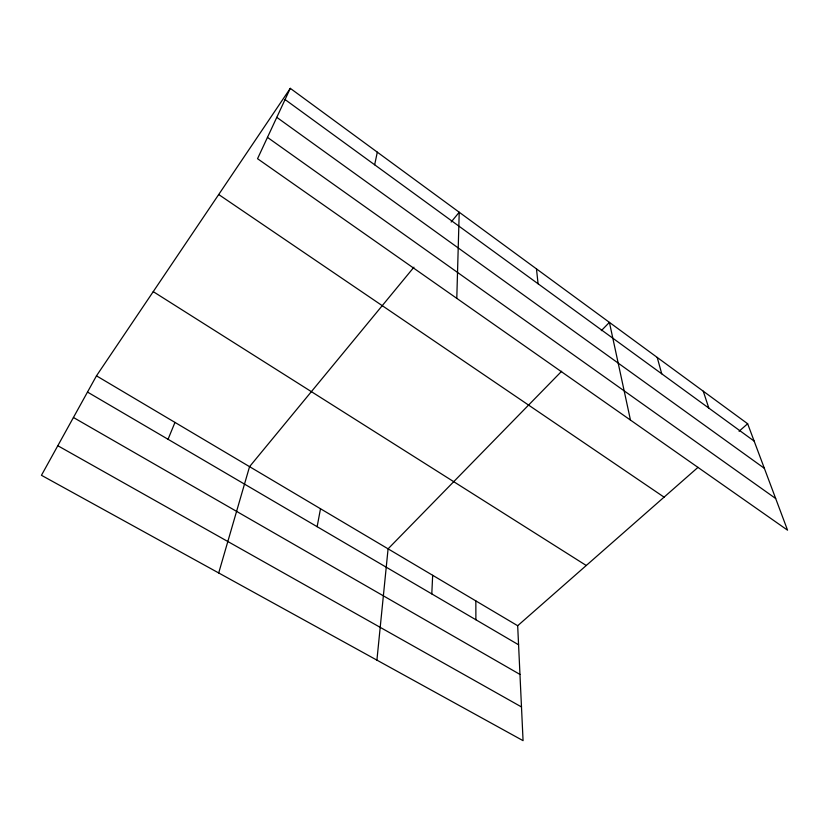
<?xml version="1.0" encoding="UTF-8"?>
<svg xmlns="http://www.w3.org/2000/svg" width="829" height="829" viewBox="0 0 829 829"><rect width="100%" height="100%" fill="white"/><g stroke="black" fill="none" stroke-linecap="round" stroke-linejoin="round"><path stroke-width="1.24" d="M456.789 298.357L459.225 212.234L451.142 222.037M431.795 593.906L432.665 575.295M376.915 660.122L388.086 548.839L561.647 371.247M317.134 526.684L320.502 508.747M374.656 164.784L377.309 152.163M218.701 572.953L249.56 466.654L413.94 267.187M168.049 439.287L174.971 422.407M290.285 88.34L257.539 158.712L787.55 530.177L747.644 423.743L290.285 88.34L96.475 375.838L41.45 475.297L523.068 740.66L517.679 625.729L698.008 467.349M601.294 330.678L609.408 322.367L630.465 420.085M739.074 431.267L747.644 423.743M57.812 445.722L521.493 706.95M73.429 417.495L519.959 674.423M87.501 392.065L518.571 644.786M96.475 375.838L517.679 625.729M153.241 291.642L586.258 565.492M218.701 194.535L664.07 497.151M267.466 137.376L775.685 498.519M276.793 117.345L764.359 468.323M285.062 99.553L754.152 441.101M703.261 391.195L708.816 408.086M657.21 357.423L661.739 373.817M536.467 268.876L538.083 283.777M475.846 600.911L475.887 619.76"/></g></svg>
